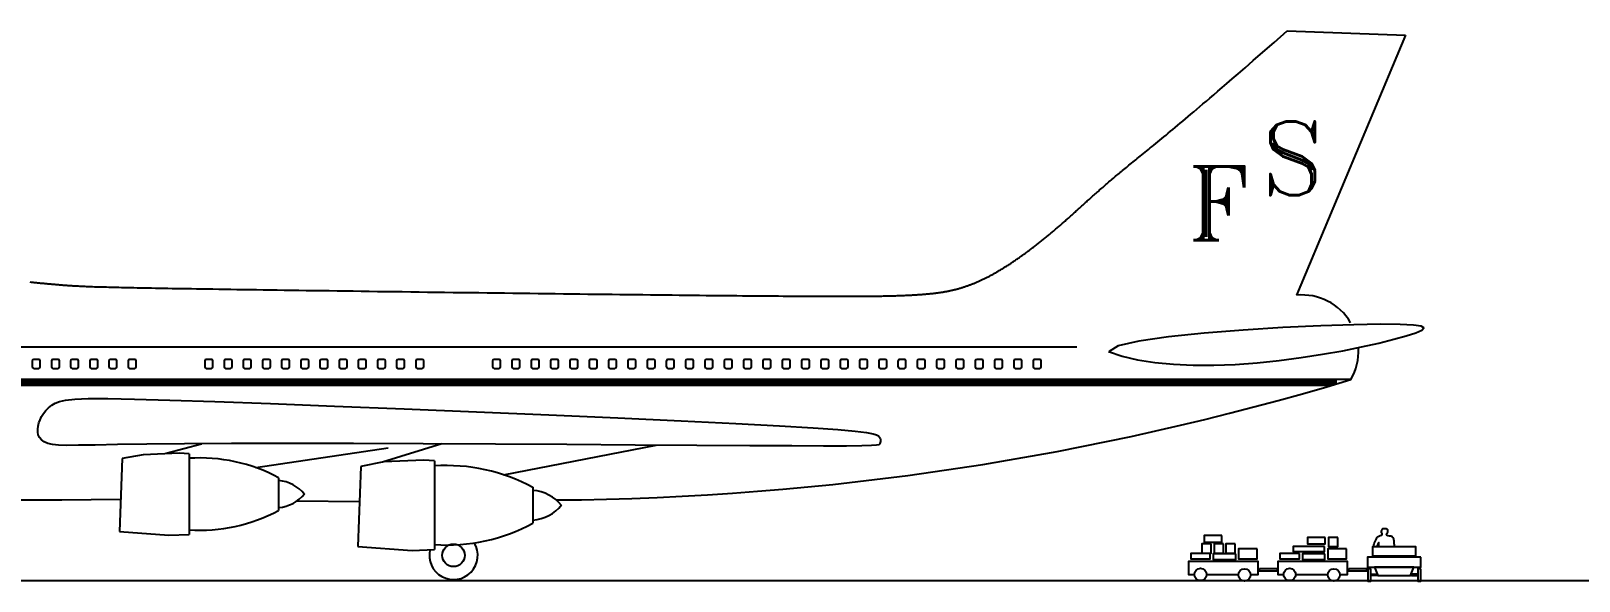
# Model space of a CAD drawing. Extents: x -166 to 11, y 0 to 66.
# Drawn here: x -142.94 to -99.52, y -0.04 to 15.38 of the extents above; entities that cross this region are included whole.
import ezdxf

# ---------------------------------------------------------------- set-up
doc = ezdxf.new("R2010")
doc.units = 0
doc.layers.get('0').update_dxf_attribs({"linetype": 'CONTINUOUS'})
for name, color, linetype in [('99-VISTA-4', 142, 'CONTINUOUS'), ('99-VISTA-DET', 8, 'CONTINUOUS'), ('AVION', 7, 'CONTINUOUS')]:
    doc.layers.add(name, color=color, linetype=linetype)
doc.styles.add('ROMANT', font='romant')

# ---------------------------------------------------------------- blocks, each defined once
blk = doc.blocks.new('033107A')
for p, q in [((23.376, 15.379), (26.698, 15.262)), ((26.698, 15.262), (23.645, 7.972)), ((-26.282, 6.524), (17.477, 6.524)), ((-11.813, 6.131), (-11.813, 5.96)), ((-11.63, 6.172), (-11.773, 6.172)), ((-11.589, 5.96), (-11.589, 6.131)), ((-11.276, 6.131), (-11.276, 5.96)), ((-11.092, 6.172), (-11.235, 6.172)), ((-11.052, 5.96), (-11.052, 6.131)), ((-10.738, 6.131), (-10.738, 5.96)), ((-10.554, 6.172), (-10.697, 6.172)), ((-10.514, 5.96), (-10.514, 6.131)), ((-10.2, 6.131), (-10.2, 5.96)), ((-10.017, 6.172), (-10.16, 6.172)), ((-9.976, 5.96), (-9.976, 6.131)), ((-9.663, 6.131), (-9.663, 5.96)), ((-9.479, 6.172), (-9.622, 6.172)), ((-9.438, 5.96), (-9.438, 6.131)), ((-9.125, 6.131), (-9.125, 5.96)), ((-8.941, 6.172), (-9.084, 6.172)), ((-8.901, 5.96), (-8.901, 6.131)), ((-6.974, 6.131), (-6.974, 5.96)), ((-6.79, 6.172), (-6.933, 6.172)), ((-6.75, 5.96), (-6.75, 6.131)), ((-6.436, 6.131), (-6.436, 5.96)), ((-6.253, 6.172), (-6.396, 6.172)), ((-6.212, 5.96), (-6.212, 6.131)), ((-5.899, 6.131), (-5.899, 5.96)), ((-5.715, 6.172), (-5.858, 6.172)), ((-5.675, 5.96), (-5.675, 6.131)), ((-5.361, 6.131), (-5.361, 5.96)), ((-5.177, 6.172), (-5.32, 6.172)), ((-5.137, 5.96), (-5.137, 6.131)), ((-4.823, 6.131), (-4.823, 5.96)), ((-4.64, 6.172), (-4.783, 6.172)), ((-4.599, 5.96), (-4.599, 6.131)), ((-4.286, 6.131), (-4.286, 5.96)), ((-4.102, 6.172), (-4.245, 6.172)), ((-4.061, 5.96), (-4.061, 6.131)), ((-3.748, 6.131), (-3.748, 5.96)), ((-3.564, 6.172), (-3.707, 6.172)), ((-3.524, 5.96), (-3.524, 6.131)), ((-3.21, 6.131), (-3.21, 5.96)), ((-3.027, 6.172), (-3.17, 6.172)), ((-2.986, 5.96), (-2.986, 6.131)), ((-2.672, 6.131), (-2.672, 5.96)), ((-2.489, 6.172), (-2.632, 6.172)), ((-2.448, 5.96), (-2.448, 6.131)), ((-2.135, 6.131), (-2.135, 5.96)), ((-1.951, 6.172), (-2.094, 6.172)), ((-1.911, 5.96), (-1.911, 6.131)), ((-1.597, 6.131), (-1.597, 5.96)), ((-1.414, 6.172), (-1.557, 6.172)), ((-1.373, 5.96), (-1.373, 6.131)), ((-1.059, 6.131), (-1.059, 5.96)), ((-0.876, 6.172), (-1.019, 6.172)), ((-0.835, 5.96), (-0.835, 6.131)), ((1.095, 6.131), (1.095, 5.96)), ((1.279, 6.172), (1.136, 6.172)), ((1.319, 5.96), (1.319, 6.131)), ((1.637, 6.131), (1.637, 5.96)), ((1.82, 6.172), (1.677, 6.172)), ((1.861, 5.96), (1.861, 6.131)), ((2.178, 6.131), (2.178, 5.96)), ((2.362, 6.172), (2.219, 6.172)), ((2.402, 5.96), (2.402, 6.131)), ((2.719, 6.131), (2.719, 5.96)), ((2.903, 6.172), (2.76, 6.172)), ((2.944, 5.96), (2.944, 6.131)), ((3.261, 6.131), (3.261, 5.96)), ((3.444, 6.172), (3.301, 6.172)), ((3.485, 5.96), (3.485, 6.131)), ((3.802, 6.131), (3.802, 5.96)), ((3.986, 6.172), (3.843, 6.172)), ((4.026, 5.96), (4.026, 6.131)), ((4.344, 6.131), (4.344, 5.96)), ((4.527, 6.172), (4.384, 6.172)), ((4.568, 5.96), (4.568, 6.131)), ((4.885, 6.131), (4.885, 5.96)), ((5.069, 6.172), (4.926, 6.172)), ((5.109, 5.96), (5.109, 6.131)), ((5.427, 6.131), (5.427, 5.96)), ((5.61, 6.172), (5.467, 6.172)), ((5.651, 5.96), (5.651, 6.131)), ((5.968, 6.131), (5.968, 5.96)), ((6.152, 6.172), (6.009, 6.172)), ((6.192, 5.96), (6.192, 6.131)), ((6.509, 6.131), (6.509, 5.96)), ((6.693, 6.172), (6.55, 6.172)), ((6.734, 5.96), (6.734, 6.131)), ((7.051, 6.131), (7.051, 5.96)), ((7.234, 6.172), (7.091, 6.172)), ((7.275, 5.96), (7.275, 6.131)), ((7.592, 6.131), (7.592, 5.96)), ((7.776, 6.172), (7.633, 6.172)), ((7.816, 5.96), (7.816, 6.131)), ((8.134, 6.131), (8.134, 5.96)), ((8.317, 6.172), (8.174, 6.172)), ((8.358, 5.96), (8.358, 6.131)), ((8.675, 6.131), (8.675, 5.96)), ((8.859, 6.172), (8.716, 6.172)), ((8.899, 5.96), (8.899, 6.131)), ((9.217, 6.131), (9.217, 5.96)), ((9.4, 6.172), (9.257, 6.172)), ((9.441, 5.96), (9.441, 6.131)), ((9.758, 6.131), (9.758, 5.96)), ((9.942, 6.172), (9.799, 6.172)), ((9.982, 5.96), (9.982, 6.131)), ((10.299, 6.131), (10.299, 5.96)), ((10.483, 6.172), (10.34, 6.172)), ((10.524, 5.96), (10.524, 6.131)), ((10.841, 6.131), (10.841, 5.96)), ((11.025, 6.172), (10.882, 6.172)), ((11.065, 5.96), (11.065, 6.131)), ((11.382, 6.131), (11.382, 5.96)), ((11.566, 6.172), (11.423, 6.172)), ((11.607, 5.96), (11.607, 6.131)), ((11.924, 6.131), (11.924, 5.96)), ((12.107, 6.172), (11.964, 6.172)), ((12.148, 5.96), (12.148, 6.131)), ((12.465, 6.131), (12.465, 5.96)), ((12.649, 6.172), (12.506, 6.172)), ((12.689, 5.96), (12.689, 6.131)), ((13.007, 6.131), (13.007, 5.96)), ((13.19, 6.172), (13.047, 6.172)), ((13.231, 5.96), (13.231, 6.131)), ((13.548, 6.131), (13.548, 5.96)), ((13.732, 6.172), (13.589, 6.172)), ((13.772, 5.96), (13.772, 6.131)), ((14.09, 6.131), (14.09, 5.96)), ((14.273, 6.172), (14.13, 6.172)), ((14.314, 5.96), (14.314, 6.131)), ((14.631, 6.131), (14.631, 5.96)), ((14.815, 6.172), (14.672, 6.172)), ((14.855, 5.96), (14.855, 6.131)), ((15.172, 6.131), (15.172, 5.96)), ((15.356, 6.172), (15.213, 6.172)), ((15.397, 5.96), (15.397, 6.131)), ((15.714, 6.131), (15.714, 5.96)), ((15.897, 6.172), (15.754, 6.172)), ((15.938, 5.96), (15.938, 6.131)), ((16.255, 6.131), (16.255, 5.96)), ((16.439, 6.172), (16.296, 6.172)), ((16.479, 5.96), (16.479, 6.131)), ((-11.773, 5.92), (-11.63, 5.92)), ((-11.235, 5.92), (-11.092, 5.92)), ((-10.697, 5.92), (-10.554, 5.92)), ((-10.16, 5.92), (-10.017, 5.92)), ((-9.622, 5.92), (-9.479, 5.92)), ((-9.084, 5.92), (-8.941, 5.92)), ((-6.933, 5.92), (-6.79, 5.92)), ((-6.396, 5.92), (-6.253, 5.92)), ((-5.858, 5.92), (-5.715, 5.92)), ((-5.32, 5.92), (-5.177, 5.92)), ((-4.783, 5.92), (-4.64, 5.92)), ((-4.245, 5.92), (-4.102, 5.92)), ((-3.707, 5.92), (-3.564, 5.92)), ((-3.17, 5.92), (-3.027, 5.92)), ((-2.632, 5.92), (-2.489, 5.92)), ((-2.094, 5.92), (-1.951, 5.92)), ((-1.557, 5.92), (-1.414, 5.92)), ((-1.019, 5.92), (-0.876, 5.92)), ((1.136, 5.92), (1.279, 5.92)), ((1.677, 5.92), (1.82, 5.92)), ((2.219, 5.92), (2.362, 5.92)), ((2.76, 5.92), (2.903, 5.92)), ((3.301, 5.92), (3.444, 5.92)), ((3.843, 5.92), (3.986, 5.92)), ((4.384, 5.92), (4.527, 5.92)), ((4.926, 5.92), (5.069, 5.92)), ((5.467, 5.92), (5.61, 5.92)), ((6.009, 5.92), (6.152, 5.92)), ((6.55, 5.92), (6.693, 5.92)), ((7.091, 5.92), (7.234, 5.92)), ((7.633, 5.92), (7.776, 5.92)), ((8.174, 5.92), (8.317, 5.92)), ((8.716, 5.92), (8.859, 5.92)), ((9.257, 5.92), (9.4, 5.92)), ((9.799, 5.92), (9.942, 5.92)), ((10.34, 5.92), (10.483, 5.92)), ((10.882, 5.92), (11.025, 5.92)), ((11.423, 5.92), (11.566, 5.92)), ((11.964, 5.92), (12.107, 5.92)), ((12.506, 5.92), (12.649, 5.92)), ((13.047, 5.92), (13.19, 5.92)), ((13.589, 5.92), (13.732, 5.92)), ((14.13, 5.92), (14.273, 5.92)), ((14.672, 5.92), (14.815, 5.92)), ((15.213, 5.92), (15.356, 5.92)), ((15.754, 5.92), (15.897, 5.92)), ((16.296, 5.92), (16.439, 5.92)), ((-26.515, 5.622), (25.176, 5.622)), ((-26.511, 5.599), (24.772, 5.599)), ((-26.511, 5.563), (24.772, 5.563)), ((-26.511, 5.526), (24.772, 5.526)), ((-26.511, 5.49), (24.772, 5.49)), ((-15.073, 5.453), (-4.082, 5.453)), ((-4.082, 5.453), (24.648, 5.453)), ((-8.708, 3.501), (-9.297, 3.39)), ((-7.692, 3.546), (-8.708, 3.501)), ((-8.059, 3.542), (-7.068, 3.809)), ((-7.417, 3.528), (-7.692, 3.546)), ((-7.417, 3.528), (-7.418, 1.267)), ((-5.548, 3.14), (-1.832, 3.697)), ((-0.328, 3.803), (-1.995, 3.289)), ((1.406, 2.939), (5.684, 3.768)), ((-9.297, 3.39), (-9.372, 1.346)), ((-2.603, 3.174), (-2.685, 0.927)), ((-1.955, 3.297), (-2.603, 3.174)), ((-0.837, 3.346), (-1.955, 3.297)), ((-0.535, 3.326), (-0.837, 3.346)), ((-0.535, 3.326), (-0.536, 0.839)), ((-4.906, 2.855), (-4.906, 1.94)), ((-4.383, 2.21), (-2.639, 2.185)), ((2.227, 2.586), (2.227, 1.579)), ((-9.372, 1.346), (-7.985, 1.245)), ((-7.985, 1.245), (-7.418, 1.267)), ((-2.685, 0.927), (-1.159, 0.815)), ((-1.159, 0.815), (-0.536, 0.839))]:
    blk.add_line(p, q)
for points in [[(-9.339, 2.246), (-10.984, 2.228), (-12.146, 2.226)], [(-11.878, 8.343), (-11.848, 8.34), (-11.818, 8.337), (-11.788, 8.334), (-11.758, 8.331), (-11.728, 8.328), (-11.698, 8.325), (-11.668, 8.322), (-11.638, 8.319), (-11.609, 8.316), (-11.579, 8.313), (-11.55, 8.311), (-11.52, 8.308), (-11.491, 8.305), (-11.462, 8.302), (-11.434, 8.3), (-11.405, 8.297), (-11.377, 8.294), (-11.348, 8.292), (-11.32, 8.289), (-11.292, 8.287), (-11.265, 8.284), (-11.237, 8.282), (-11.21, 8.279), (-11.183, 8.277), (-11.156, 8.275), (-11.129, 8.272), (-11.103, 8.27), (-11.077, 8.268), (-11.051, 8.266), (-11.025, 8.264), (-10.999, 8.261), (-10.973, 8.259), (-10.948, 8.257), (-10.922, 8.255), (-10.896, 8.253), (-10.87, 8.251), (-10.844, 8.249), (-10.818, 8.247), (-10.791, 8.246), (-10.764, 8.244), (-10.737, 8.242), (-10.709, 8.24), (-10.68, 8.238), (-10.651, 8.236), (-10.62, 8.235), (-10.589, 8.233), (-10.557, 8.231), (-10.524, 8.23), (-10.49, 8.228), (-10.455, 8.226), (-10.418, 8.225), (-10.38, 8.223), (-10.341, 8.221), (-10.3, 8.22), (-10.258, 8.218), (-10.214, 8.216), (-10.168, 8.215), (-10.121, 8.213), (-10.072, 8.211), (-10.02, 8.21), (-9.967, 8.208), (-9.912, 8.206), (-9.854, 8.205), (-9.795, 8.203), (-9.733, 8.202), (-9.668, 8.2), (-9.601, 8.198), (-9.532, 8.196), (-9.46, 8.195), (-9.385, 8.193), (-9.307, 8.191), (-9.227, 8.19), (-9.144, 8.188), (-9.057, 8.186), (-8.968, 8.184), (-8.875, 8.182), (-8.779, 8.18), (-8.68, 8.179), (-8.578, 8.177), (-8.472, 8.175), (-8.362, 8.173), (-8.249, 8.171), (-8.132, 8.169), (-8.012, 8.167), (-7.887, 8.164), (-7.759, 8.162), (-7.627, 8.16), (-7.49, 8.158), (-7.35, 8.156), (-7.205, 8.153), (-7.056, 8.151), (-6.903, 8.148), (-6.746, 8.146), (-6.585, 8.144), (-6.419, 8.141), (-6.249, 8.138), (-6.075, 8.136), (-5.897, 8.133), (-5.715, 8.131), (-5.529, 8.128), (-5.339, 8.125), (-5.146, 8.122), (-4.949, 8.119), (-4.749, 8.116), (-4.546, 8.114), (-4.339, 8.111), (-4.13, 8.108), (-3.918, 8.105), (-3.703, 8.102), (-3.485, 8.099), (-3.266, 8.096), (-3.043, 8.093), (-2.819, 8.09), (-2.593, 8.086), (-2.365, 8.083), (-2.135, 8.08), (-1.903, 8.077), (-1.671, 8.074), (-1.436, 8.071), (-1.201, 8.068), (-0.964, 8.065), (-0.727, 8.061), (-0.489, 8.058), (-0.25, 8.055), (-0.011, 8.052), (0.229, 8.049), (0.468, 8.046), (0.708, 8.043), (0.948, 8.04), (1.188, 8.037), (1.427, 8.034), (1.666, 8.031), (1.904, 8.028), (2.141, 8.025), (2.378, 8.022), (2.614, 8.019), (2.848, 8.016), (3.081, 8.013), (3.313, 8.01), (3.543, 8.008), (3.771, 8.005), (3.998, 8.002), (4.222, 8), (4.445, 7.997), (4.665, 7.994), (4.883, 7.992), (5.098, 7.99), (5.311, 7.987), (5.52, 7.985), (5.727, 7.982), (5.931, 7.98), (6.132, 7.978), (6.329, 7.976), (6.523, 7.974), (6.713, 7.972), (6.9, 7.97), (7.083, 7.968), (7.263, 7.966), (7.438, 7.964), (7.61, 7.963), (7.777, 7.961), (7.941, 7.96), (8.101, 7.958), (8.257, 7.957), (8.41, 7.955), (8.559, 7.954), (8.704, 7.953), (8.845, 7.952), (8.983, 7.951), (9.117, 7.95), (9.248, 7.949), (9.375, 7.948), (9.5, 7.947), (9.62, 7.946), (9.738, 7.946), (9.852, 7.945), (9.964, 7.944), (10.072, 7.944), (10.177, 7.943), (10.279, 7.943), (10.379, 7.943), (10.476, 7.942), (10.569, 7.942), (10.661, 7.942), (10.749, 7.942), (10.835, 7.942), (10.919, 7.942), (11, 7.942), (11.078, 7.942), (11.155, 7.942), (11.229, 7.942), (11.3, 7.943), (11.37, 7.943), (11.438, 7.943), (11.503, 7.944), (11.567, 7.944), (11.628, 7.945), (11.688, 7.945), (11.746, 7.946), (11.802, 7.946), (11.857, 7.947), (11.909, 7.948), (11.961, 7.949), (12.011, 7.949), (12.059, 7.95), (12.106, 7.951), (12.152, 7.952), (12.196, 7.953), (12.239, 7.954), (12.281, 7.955), (12.322, 7.956), (12.362, 7.957), (12.401, 7.958), (12.439, 7.96), (12.476, 7.961), (12.512, 7.962), (12.548, 7.963), (12.583, 7.965), (12.617, 7.966), (12.651, 7.967), (12.684, 7.969), (12.717, 7.97), (12.749, 7.972), (12.781, 7.973), (12.812, 7.975), (12.843, 7.977), (12.873, 7.978), (12.903, 7.98), (12.933, 7.982), (12.963, 7.983), (12.992, 7.985), (13.021, 7.987), (13.049, 7.989), (13.077, 7.991), (13.105, 7.993), (13.133, 7.995), (13.16, 7.997), (13.187, 7.999), (13.213, 8.001), (13.24, 8.003), (13.266, 8.006), (13.292, 8.008), (13.317, 8.01), (13.343, 8.013), (13.368, 8.015), (13.393, 8.018), (13.417, 8.02), (13.442, 8.023), (13.466, 8.026), (13.49, 8.029), (13.513, 8.032), (13.537, 8.034), (13.56, 8.037), (13.583, 8.041), (13.606, 8.044), (13.629, 8.047), (13.651, 8.05), (13.674, 8.054), (13.696, 8.057), (13.718, 8.061), (13.74, 8.064), (13.762, 8.068), (13.783, 8.072), (13.805, 8.076), (13.826, 8.08), (13.847, 8.084), (13.868, 8.088), (13.889, 8.092), (13.91, 8.096), (13.931, 8.101), (13.951, 8.105), (13.972, 8.11), (13.992, 8.114), (14.013, 8.119), (14.033, 8.124), (14.053, 8.129), (14.074, 8.134), (14.094, 8.139), (14.114, 8.144), (14.134, 8.15), (14.154, 8.155), (14.174, 8.161), (14.194, 8.167), (14.213, 8.172), (14.233, 8.178), (14.253, 8.184), (14.273, 8.19), (14.293, 8.197), (14.313, 8.203), (14.332, 8.21), (14.352, 8.216), (14.372, 8.223), (14.392, 8.23), (14.411, 8.237), (14.431, 8.244), (14.451, 8.251), (14.471, 8.258), (14.491, 8.265), (14.51, 8.273), (14.53, 8.281), (14.55, 8.288), (14.57, 8.296), (14.59, 8.304), (14.61, 8.312), (14.63, 8.321), (14.649, 8.329), (14.669, 8.337), (14.689, 8.346), (14.709, 8.355), (14.729, 8.363), (14.749, 8.372), (14.769, 8.381), (14.789, 8.391), (14.809, 8.4), (14.829, 8.409), (14.849, 8.419), (14.869, 8.429), (14.89, 8.438), (14.91, 8.448), (14.93, 8.458), (14.95, 8.468), (14.97, 8.479), (14.991, 8.489), (15.011, 8.5), (15.031, 8.51), (15.052, 8.521), (15.072, 8.532), (15.093, 8.543), (15.113, 8.554), (15.134, 8.565), (15.154, 8.577), (15.175, 8.588), (15.196, 8.6), (15.216, 8.612), (15.237, 8.624), (15.258, 8.636), (15.279, 8.648), (15.3, 8.66), (15.321, 8.673), (15.342, 8.685), (15.363, 8.698), (15.384, 8.711), (15.405, 8.723), (15.426, 8.737), (15.447, 8.75), (15.469, 8.763), (15.49, 8.776), (15.512, 8.79), (15.533, 8.804), (15.555, 8.818), (15.576, 8.831), (15.598, 8.846), (15.62, 8.86), (15.641, 8.874), (15.663, 8.889), (15.685, 8.903), (15.707, 8.918), (15.729, 8.933), (15.751, 8.948), (15.773, 8.963), (15.796, 8.978), (15.818, 8.993), (15.84, 9.009), (15.862, 9.024), (15.885, 9.04), (15.907, 9.056), (15.929, 9.072), (15.952, 9.088), (15.974, 9.104), (15.997, 9.12), (16.02, 9.136), (16.042, 9.153), (16.065, 9.169), (16.088, 9.186), (16.11, 9.203), (16.133, 9.22), (16.156, 9.237), (16.179, 9.254), (16.202, 9.271), (16.225, 9.288), (16.247, 9.306), (16.27, 9.323), (16.293, 9.341), (16.316, 9.358), (16.339, 9.376), (16.362, 9.394), (16.385, 9.412), (16.409, 9.43), (16.432, 9.448), (16.455, 9.466), (16.478, 9.485), (16.501, 9.503), (16.524, 9.522), (16.547, 9.54), (16.57, 9.559), (16.594, 9.577), (16.617, 9.596), (16.64, 9.615), (16.663, 9.634), (16.686, 9.653), (16.71, 9.672), (16.733, 9.692), (16.756, 9.711), (16.779, 9.73), (16.802, 9.75), (16.826, 9.769), (16.849, 9.789), (16.872, 9.809), (16.895, 9.828), (16.918, 9.848), (16.942, 9.868), (16.965, 9.888), (16.988, 9.908), (17.011, 9.928), (17.034, 9.948), (17.057, 9.968), (17.081, 9.989), (17.104, 10.009), (17.127, 10.029), (17.15, 10.05), (17.173, 10.071), (17.197, 10.091), (17.22, 10.112), (17.243, 10.133), (17.267, 10.154), (17.29, 10.175), (17.313, 10.196), (17.337, 10.217), (17.361, 10.238), (17.384, 10.259), (17.408, 10.281), (17.432, 10.302), (17.455, 10.324), (17.479, 10.345), (17.503, 10.367), (17.528, 10.389), (17.552, 10.411), (17.576, 10.433), (17.601, 10.455), (17.625, 10.477), (17.65, 10.5), (17.675, 10.522), (17.7, 10.545), (17.725, 10.567), (17.75, 10.59), (17.775, 10.613), (17.801, 10.636), (17.827, 10.659), (17.852, 10.682), (17.879, 10.706), (17.905, 10.729), (17.931, 10.753), (17.958, 10.776), (17.984, 10.8), (18.011, 10.824), (18.039, 10.848), (18.066, 10.872), (18.094, 10.897), (18.121, 10.921), (18.149, 10.946), (18.178, 10.971), (18.206, 10.995), (18.235, 11.02), (18.264, 11.046), (18.293, 11.071), (18.322, 11.096), (18.352, 11.122), (18.382, 11.148), (18.412, 11.174), (18.443, 11.2), (18.474, 11.226), (18.505, 11.252), (18.536, 11.278), (18.568, 11.305), (18.6, 11.332), (18.633, 11.359), (18.665, 11.386), (18.698, 11.414), (18.732, 11.441), (18.766, 11.469), (18.8, 11.498), (18.835, 11.526), (18.87, 11.555), (18.906, 11.584), (18.943, 11.614), (18.98, 11.644), (19.018, 11.675), (19.056, 11.706), (19.095, 11.738), (19.136, 11.771), (19.177, 11.804), (19.218, 11.838), (19.261, 11.872), (19.305, 11.908), (19.35, 11.944), (19.395, 11.981), (19.442, 12.019), (19.49, 12.059), (19.54, 12.099), (19.59, 12.14), (19.642, 12.182), (19.695, 12.226), (19.75, 12.271), (19.806, 12.317), (19.863, 12.364), (19.922, 12.412), (19.982, 12.462), (20.044, 12.514), (20.108, 12.566), (20.173, 12.621), (20.24, 12.677), (20.309, 12.734), (20.38, 12.793), (20.452, 12.854), (20.526, 12.916), (20.603, 12.98), (20.681, 13.047), (20.761, 13.114), (20.844, 13.184), (20.929, 13.257), (21.019, 13.333), (21.113, 13.413), (21.212, 13.498), (21.319, 13.589), (21.432, 13.687), (21.554, 13.792), (21.687, 13.906), (21.834, 14.033), (22.003, 14.179), (22.199, 14.349), (22.428, 14.549), (22.697, 14.784), (23.011, 15.058), (23.376, 15.379)], [(18.366, 6.391), (18.749, 6.261), (19.185, 6.16), (19.667, 6.085), (20.189, 6.036), (20.744, 6.012), (21.325, 6.011), (21.925, 6.033), (22.538, 6.077), (23.157, 6.141), (23.77, 6.221), (24.366, 6.315), (24.936, 6.417), (25.467, 6.523), (25.949, 6.631), (26.37, 6.735), (26.72, 6.832), (26.986, 6.918), (27.155, 6.992), (27.21, 7.054), (27.137, 7.102), (26.92, 7.136), (26.544, 7.154), (25.993, 7.157), (25.252, 7.143), (24.321, 7.112), (23.26, 7.063), (22.144, 6.996), (21.049, 6.911), (20.05, 6.809), (19.223, 6.688), (18.642, 6.548), (18.383, 6.39)]]:
    blk.add_lwpolyline(points)
blk.add_lwpolyline([(-6.225, 3.814), (-7.545, 3.806), (-8.601, 3.795), (-9.426, 3.783), (-10.052, 3.771), (-10.515, 3.764), (-10.846, 3.762), (-11.079, 3.77), (-11.247, 3.788), (-11.379, 3.819), (-11.482, 3.863), (-11.559, 3.918), (-11.613, 3.982), (-11.647, 4.054), (-11.662, 4.132), (-11.662, 4.216), (-11.65, 4.303), (-11.627, 4.392), (-11.594, 4.482), (-11.551, 4.571), (-11.497, 4.658), (-11.432, 4.74), (-11.355, 4.817), (-11.267, 4.886), (-11.168, 4.945), (-11.049, 4.995), (-10.881, 5.033), (-10.624, 5.059), (-10.242, 5.072), (-9.696, 5.073), (-8.947, 5.06), (-7.959, 5.033), (-6.693, 4.991), (-5.131, 4.934), (-3.334, 4.865), (-1.38, 4.787), (0.648, 4.704), (2.673, 4.617), (4.612, 4.532), (6.387, 4.45), (7.918, 4.375), (9.143, 4.31), (10.083, 4.254), (10.776, 4.205), (11.262, 4.162), (11.58, 4.124), (11.768, 4.089), (11.867, 4.057), (11.915, 4.025), (11.944, 3.994), (11.964, 3.962), (11.975, 3.93), (11.978, 3.9), (11.975, 3.871), (11.968, 3.844), (11.957, 3.819), (11.945, 3.798), (11.925, 3.78), (11.863, 3.766), (11.719, 3.755), (11.451, 3.748), (11.017, 3.744), (10.377, 3.743), (9.49, 3.746), (8.314, 3.752), (6.828, 3.761), (5.09, 3.772), (3.179, 3.784), (1.173, 3.795), (-0.848, 3.805), (-2.807, 3.812), (-4.626, 3.816)], close=True)
blk.add_circle((0, 0.679), 0.316)
for centre, radius, start, end in [((23.797, 6.397), 1.582, 30.5787, 95.5015), ((-11.773, 6.131), 0.0406, 90, 180), ((-11.63, 6.131), 0.0406, 0, 90), ((-11.235, 6.131), 0.0406, 90, 180), ((-11.092, 6.131), 0.0406, 0, 90), ((-10.697, 6.131), 0.0406, 90, 180), ((-10.554, 6.131), 0.0406, 0, 90), ((-10.16, 6.131), 0.0406, 90, 180), ((-10.017, 6.131), 0.0406, 0, 90), ((-9.622, 6.131), 0.0406, 90, 180), ((-9.479, 6.131), 0.0406, 0, 90), ((-9.084, 6.131), 0.0406, 90, 180), ((-8.941, 6.131), 0.0406, 0, 90), ((-6.933, 6.131), 0.0406, 90, 180), ((-6.79, 6.131), 0.0406, 0, 90), ((-6.396, 6.131), 0.0406, 90, 180), ((-6.253, 6.131), 0.0406, 0, 90), ((-5.858, 6.131), 0.0406, 90, 180), ((-5.715, 6.131), 0.0406, 0, 90), ((-5.32, 6.131), 0.0406, 90, 180), ((-5.177, 6.131), 0.0406, 0, 90), ((-4.783, 6.131), 0.0406, 90, 180), ((-4.64, 6.131), 0.0406, 0, 90), ((-4.245, 6.131), 0.0406, 90, 180), ((-4.102, 6.131), 0.0406, 0, 90), ((-3.707, 6.131), 0.0406, 90, 180), ((-3.564, 6.131), 0.0406, 0, 90), ((-3.17, 6.131), 0.0406, 90, 180), ((-3.027, 6.131), 0.0406, 0, 90), ((-2.632, 6.131), 0.0406, 90, 180), ((-2.489, 6.131), 0.0406, 0, 90), ((-2.094, 6.131), 0.0406, 90, 180), ((-1.951, 6.131), 0.0406, 0, 90), ((-1.557, 6.131), 0.0406, 90, 180), ((-1.414, 6.131), 0.0406, 0, 90), ((-1.019, 6.131), 0.0406, 90, 180), ((-0.876, 6.131), 0.0406, 0, 90), ((1.136, 6.131), 0.0406, 90, 180), ((1.279, 6.131), 0.0406, 0, 90), ((1.677, 6.131), 0.0406, 90, 180), ((1.82, 6.131), 0.0406, 0, 90), ((2.219, 6.131), 0.0406, 90, 180), ((2.362, 6.131), 0.0406, 0, 90), ((2.76, 6.131), 0.0406, 90, 180), ((2.903, 6.131), 0.0406, 0, 90), ((3.301, 6.131), 0.0406, 90, 180), ((3.444, 6.131), 0.0406, 0, 90), ((3.843, 6.131), 0.0406, 90, 180), ((3.986, 6.131), 0.0406, 0, 90), ((4.384, 6.131), 0.0406, 90, 180), ((4.527, 6.131), 0.0406, 0, 90), ((4.926, 6.131), 0.0406, 90, 180), ((5.069, 6.131), 0.0406, 0, 90), ((5.467, 6.131), 0.0406, 90, 180), ((5.61, 6.131), 0.0406, 0, 90), ((6.009, 6.131), 0.0406, 90, 180), ((6.152, 6.131), 0.0406, 0, 90), ((6.55, 6.131), 0.0406, 90, 180), ((6.693, 6.131), 0.0406, 0, 90), ((7.091, 6.131), 0.0406, 90, 180), ((7.234, 6.131), 0.0406, 0, 90), ((7.633, 6.131), 0.0406, 90, 180), ((7.776, 6.131), 0.0406, 0, 90), ((8.174, 6.131), 0.0406, 90, 180), ((8.317, 6.131), 0.0406, 0, 90), ((8.716, 6.131), 0.0406, 90, 180), ((8.859, 6.131), 0.0406, 0, 90), ((9.257, 6.131), 0.0406, 90, 180), ((9.4, 6.131), 0.0406, 0, 90), ((9.799, 6.131), 0.0406, 90, 180), ((9.942, 6.131), 0.0406, 0, 90), ((10.34, 6.131), 0.0406, 90, 180), ((10.483, 6.131), 0.0406, 0, 90), ((10.882, 6.131), 0.0406, 90, 180), ((11.025, 6.131), 0.0406, 0, 90), ((11.423, 6.131), 0.0406, 90, 180), ((11.566, 6.131), 0.0406, 0, 90), ((11.964, 6.131), 0.0406, 90, 180), ((12.107, 6.131), 0.0406, 0, 90), ((12.506, 6.131), 0.0406, 90, 180), ((12.649, 6.131), 0.0406, 0, 90), ((13.047, 6.131), 0.0406, 90, 180), ((13.19, 6.131), 0.0406, 0, 90), ((13.589, 6.131), 0.0406, 90, 180), ((13.732, 6.131), 0.0406, 0, 90), ((14.13, 6.131), 0.0406, 90, 180), ((14.273, 6.131), 0.0406, 0, 90), ((14.672, 6.131), 0.0406, 90, 180), ((14.815, 6.131), 0.0406, 0, 90), ((15.213, 6.131), 0.0406, 90, 180), ((15.356, 6.131), 0.0406, 0, 90), ((15.754, 6.131), 0.0406, 90, 180), ((15.897, 6.131), 0.0406, 0, 90), ((16.296, 6.131), 0.0406, 90, 180), ((16.439, 6.131), 0.0406, 0, 90), ((23.797, 6.397), 1.582, 330.0754, 2.8588), ((-11.773, 5.96), 0.0406, 180, 270), ((-11.63, 5.96), 0.0406, 270, 0), ((-11.235, 5.96), 0.0406, 180, 270), ((-11.092, 5.96), 0.0406, 270, 0), ((-10.697, 5.96), 0.0406, 180, 270), ((-10.554, 5.96), 0.0406, 270, 0), ((-10.16, 5.96), 0.0406, 180, 270), ((-10.017, 5.96), 0.0406, 270, 0), ((-9.622, 5.96), 0.0406, 180, 270), ((-9.479, 5.96), 0.0406, 270, 0), ((-9.084, 5.96), 0.0406, 180, 270), ((-8.941, 5.96), 0.0406, 270, 0), ((-6.933, 5.96), 0.0406, 180, 270), ((-6.79, 5.96), 0.0406, 270, 0), ((-6.396, 5.96), 0.0406, 180, 270), ((-6.253, 5.96), 0.0406, 270, 0), ((-5.858, 5.96), 0.0406, 180, 270), ((-5.715, 5.96), 0.0406, 270, 0), ((-5.32, 5.96), 0.0406, 180, 270), ((-5.177, 5.96), 0.0406, 270, 0), ((-4.783, 5.96), 0.0406, 180, 270), ((-4.64, 5.96), 0.0406, 270, 0), ((-4.245, 5.96), 0.0406, 180, 270), ((-4.102, 5.96), 0.0406, 270, 0), ((-3.707, 5.96), 0.0406, 180, 270), ((-3.564, 5.96), 0.0406, 270, 0), ((-3.17, 5.96), 0.0406, 180, 270), ((-3.027, 5.96), 0.0406, 270, 0), ((-2.632, 5.96), 0.0406, 180, 270), ((-2.489, 5.96), 0.0406, 270, 0), ((-2.094, 5.96), 0.0406, 180, 270), ((-1.951, 5.96), 0.0406, 270, 0), ((-1.557, 5.96), 0.0406, 180, 270), ((-1.414, 5.96), 0.0406, 270, 0), ((-1.019, 5.96), 0.0406, 180, 270), ((-0.876, 5.96), 0.0406, 270, 0), ((1.136, 5.96), 0.0406, 180, 270), ((1.279, 5.96), 0.0406, 270, 0), ((1.677, 5.96), 0.0406, 180, 270), ((1.82, 5.96), 0.0406, 270, 0), ((2.219, 5.96), 0.0406, 180, 270), ((2.362, 5.96), 0.0406, 270, 0), ((2.76, 5.96), 0.0406, 180, 270), ((2.903, 5.96), 0.0406, 270, 0), ((3.301, 5.96), 0.0406, 180, 270), ((3.444, 5.96), 0.0406, 270, 0), ((3.843, 5.96), 0.0406, 180, 270), ((3.986, 5.96), 0.0406, 270, 0), ((4.384, 5.96), 0.0406, 180, 270), ((4.527, 5.96), 0.0406, 270, 0), ((4.926, 5.96), 0.0406, 180, 270), ((5.069, 5.96), 0.0406, 270, 0), ((5.467, 5.96), 0.0406, 180, 270), ((5.61, 5.96), 0.0406, 270, 0), ((6.009, 5.96), 0.0406, 180, 270), ((6.152, 5.96), 0.0406, 270, 0), ((6.55, 5.96), 0.0406, 180, 270), ((6.693, 5.96), 0.0406, 270, 0), ((7.091, 5.96), 0.0406, 180, 270), ((7.234, 5.96), 0.0406, 270, 0), ((7.633, 5.96), 0.0406, 180, 270), ((7.776, 5.96), 0.0406, 270, 0), ((8.174, 5.96), 0.0406, 180, 270), ((8.317, 5.96), 0.0406, 270, 0), ((8.716, 5.96), 0.0406, 180, 270), ((8.859, 5.96), 0.0406, 270, 0), ((9.257, 5.96), 0.0406, 180, 270), ((9.4, 5.96), 0.0406, 270, 0), ((9.799, 5.96), 0.0406, 180, 270), ((9.942, 5.96), 0.0406, 270, 0), ((10.34, 5.96), 0.0406, 180, 270), ((10.483, 5.96), 0.0406, 270, 0), ((10.882, 5.96), 0.0406, 180, 270), ((11.025, 5.96), 0.0406, 270, 0), ((11.423, 5.96), 0.0406, 180, 270), ((11.566, 5.96), 0.0406, 270, 0), ((11.964, 5.96), 0.0406, 180, 270), ((12.107, 5.96), 0.0406, 270, 0), ((12.506, 5.96), 0.0406, 180, 270), ((12.649, 5.96), 0.0406, 270, 0), ((13.047, 5.96), 0.0406, 180, 270), ((13.19, 5.96), 0.0406, 270, 0), ((13.589, 5.96), 0.0406, 180, 270), ((13.732, 5.96), 0.0406, 270, 0), ((14.13, 5.96), 0.0406, 180, 270), ((14.273, 5.96), 0.0406, 270, 0), ((14.672, 5.96), 0.0406, 180, 270), ((14.815, 5.96), 0.0406, 270, 0), ((15.213, 5.96), 0.0406, 180, 270), ((15.356, 5.96), 0.0406, 270, 0), ((15.754, 5.96), 0.0406, 180, 270), ((15.897, 5.96), 0.0406, 270, 0), ((16.296, 5.96), 0.0406, 180, 270), ((16.439, 5.96), 0.0406, 270, 0), ((2.301, 81.288), 79.059, 270.41737, 286.81212), ((-7.112, -1.251), 4.66, 61.7496, 93.7513), ((-0.199, -1.93), 5.126, 61.7496, 93.7513), ((-4.987, 1.737), 1.041, 38.7822, 85.567), ((-4.987, 3.057), 1.041, 274.433, 321.2178), ((2.139, 1.357), 1.145, 38.7822, 85.567), ((-7.112, 6.045), 4.66, 266.2487, 298.2504), ((2.139, 2.808), 1.145, 274.433, 321.2178), ((-0.199, 6.095), 5.126, 266.2487, 298.2504), ((0, 0.679), 0.679, 166.7755, 31.0221)]:
    blk.add_arc(centre, radius, start, end)
at = {"style": 'ROMANT'}
for s, p in [('S', (22.646, 10.776)), ('F', (20.578, 9.512))]:
    blk.add_text(s, height=2.069, dxfattribs=at).set_placement(p)
blk = doc.blocks.new('MALETAS')
at = {"layer": '99-VISTA-4'}
for points in [[(-35.416, -57.644), (-36.907, -57.644), (-36.907, -57.929), (-35.416, -57.929)], [(-35.565, -57.625), (-36.765, -57.625), (-36.765, -57.348), (-35.565, -57.348)], [(-39.939, -57.965), (-39.445, -57.965), (-39.445, -58.043), (-39.939, -58.043)], [(-37.435, -57.965), (-36.942, -57.965), (-36.942, -58.043), (-37.435, -58.043)], [(-36.816, -57.976), (-36.902, -57.976), (-36.902, -58.317), (-36.816, -58.317)], [(-36.814, -58.127), (-36.65, -58.127), (-36.65, -58.159), (-36.814, -58.159)], [(-35.607, -57.929), (-36.718, -57.929), (-36.618, -58.166), (-35.707, -58.166)], [(-35.509, -58.127), (-35.674, -58.127), (-35.674, -58.159), (-35.509, -58.159)], [(-35.416, -57.976), (-35.502, -57.976), (-35.502, -58.317), (-35.416, -58.317)]]:
    blk.add_lwpolyline(points, close=True, dxfattribs=at)
for points in [[(-40.189, -58.131), (-39.973, -58.131), (-39.973, -57.77), (-41.929, -57.77), (-41.929, -58.131), (-41.767, -58.131)], [(-41.425, -58.131), (-40.529, -58.131)], [(-37.685, -58.131), (-37.47, -58.131), (-37.47, -57.77), (-39.426, -57.77), (-39.426, -58.131), (-39.263, -58.131)], [(-38.922, -58.131), (-38.025, -58.131)]]:
    blk.add_lwpolyline(points, dxfattribs=at)
for centre in [(-41.596, -58.132), (-40.359, -58.147), (-39.093, -58.132), (-37.855, -58.147)]:
    blk.add_circle(centre, 0.171, dxfattribs=at)
at = {"layer": '99-VISTA-DET'}
for points in [[(-36.747, -57.348, -0.021337), (-36.689, -57.192, -0.018672), (-36.651, -57.11, -0.180666), (-36.592, -57.056, -0.029147), (-36.51, -57.029, 0.545935), (-36.501, -56.999, -0.223928), (-36.519, -56.93, -0.030539), (-36.503, -56.867, -0.287544), (-36.476, -56.845, -0.053343), (-36.409, -56.842, -0.093617), (-36.365, -56.854, -0.226111), (-36.352, -56.87, -0.093028), (-36.349, -56.931, -0.045943), (-36.357, -56.967, -0.131807), (-36.376, -56.995, 0.065806), (-36.383, -57.003, 0.35617), (-36.381, -57.021, 0.156695), (-36.343, -57.041, 0.017721), (-36.262, -57.051, -0.007429), (-36.257, -57.051, -0.154429), (-36.211, -57.084, -0.069263), (-36.192, -57.115, -0.087433), (-36.173, -57.205)], [(-36.598, -57.348, -0.001238), (-36.596, -57.274, 0.0519), (-36.596, -57.233, 0.069091), (-36.645, -57.348, 0.069091)], [(-36.173, -57.204, 0.027582), (-36.168, -57.257, -0.014503), (-36.158, -57.348, -0.014503)]]:
    blk.add_lwpolyline(points, format="xyb", dxfattribs=at)
for points in [[(-41.291, -57.276), (-41.553, -57.276), (-41.553, -57.538), (-41.291, -57.538)], [(-40.997, -57.044), (-41.492, -57.044), (-41.492, -57.228), (-40.997, -57.228)], [(-40.953, -57.276), (-41.215, -57.276), (-41.215, -57.538), (-40.953, -57.538)], [(-40.619, -57.276), (-40.881, -57.276), (-40.881, -57.538), (-40.619, -57.538)], [(-38.094, -57.093), (-38.589, -57.093), (-38.589, -57.277), (-38.094, -57.277)], [(-37.745, -57.093), (-38.007, -57.093), (-38.007, -57.354), (-37.745, -57.354)], [(-41.326, -57.548), (-41.869, -57.548), (-41.869, -57.694), (-41.326, -57.694)], [(-40.607, -57.558), (-41.238, -57.558), (-41.238, -57.713), (-40.607, -57.713)], [(-40.006, -57.413), (-40.53, -57.413), (-40.53, -57.694), (-40.006, -57.694)], [(-38.822, -57.548), (-39.365, -57.548), (-39.365, -57.694), (-38.822, -57.694)], [(-38.114, -57.354), (-38.997, -57.354), (-38.997, -57.49), (-38.114, -57.49)], [(-38.104, -57.558), (-38.735, -57.558), (-38.735, -57.713), (-38.104, -57.713)], [(-37.502, -57.413), (-38.026, -57.413), (-38.026, -57.694), (-37.502, -57.694)]]:
    blk.add_lwpolyline(points, close=True, dxfattribs=at)

msp = doc.modelspace()

# ---------------------------------------------------------------- linework, layer by layer
msp.add_line((-165.978, -0.025), (11.04, -0.025))

# ---------------------------------------------------------------- block references
at = {"layer": 'AVION'}
for name, p in [('033107A', (-131.085, 0)), ('MALETAS', (-68.542, 58.277))]:
    msp.add_blockref(name, p, dxfattribs=at)

doc.saveas('drawing.dxf')
